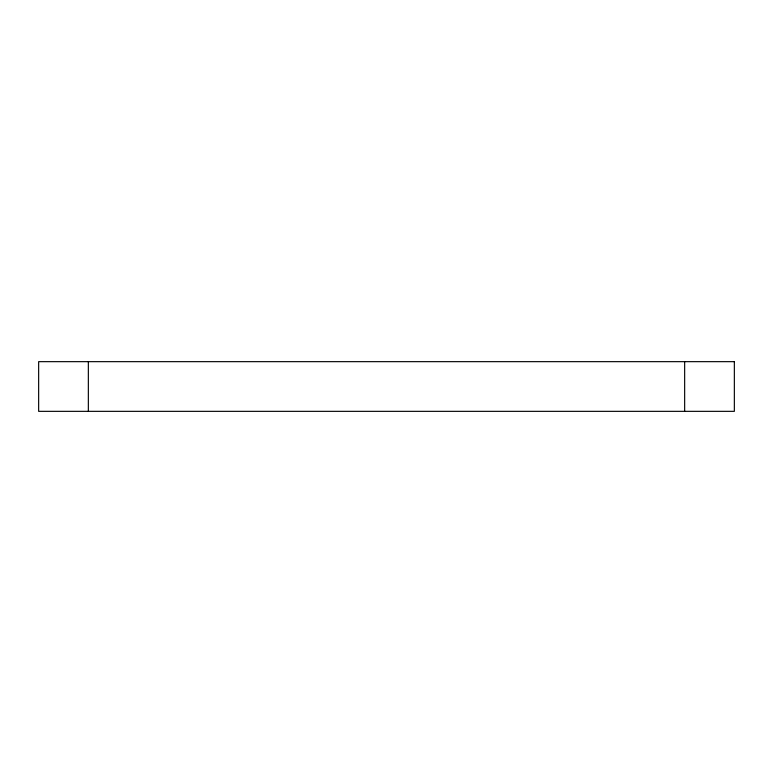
<?xml version="1.0" encoding="UTF-8"?>
<svg xmlns="http://www.w3.org/2000/svg" width="773" height="773" viewBox="0 0 773 773"><rect width="100%" height="100%" fill="white"/><g stroke="black" fill="none" stroke-linecap="round" stroke-linejoin="round"><path stroke-width="1.16" d="M684.656 361.658L684.656 411.342M88.344 361.658L88.344 411.342M734.35 361.658L38.65 361.658L38.65 411.342L734.35 411.342L734.35 361.658"/></g></svg>
